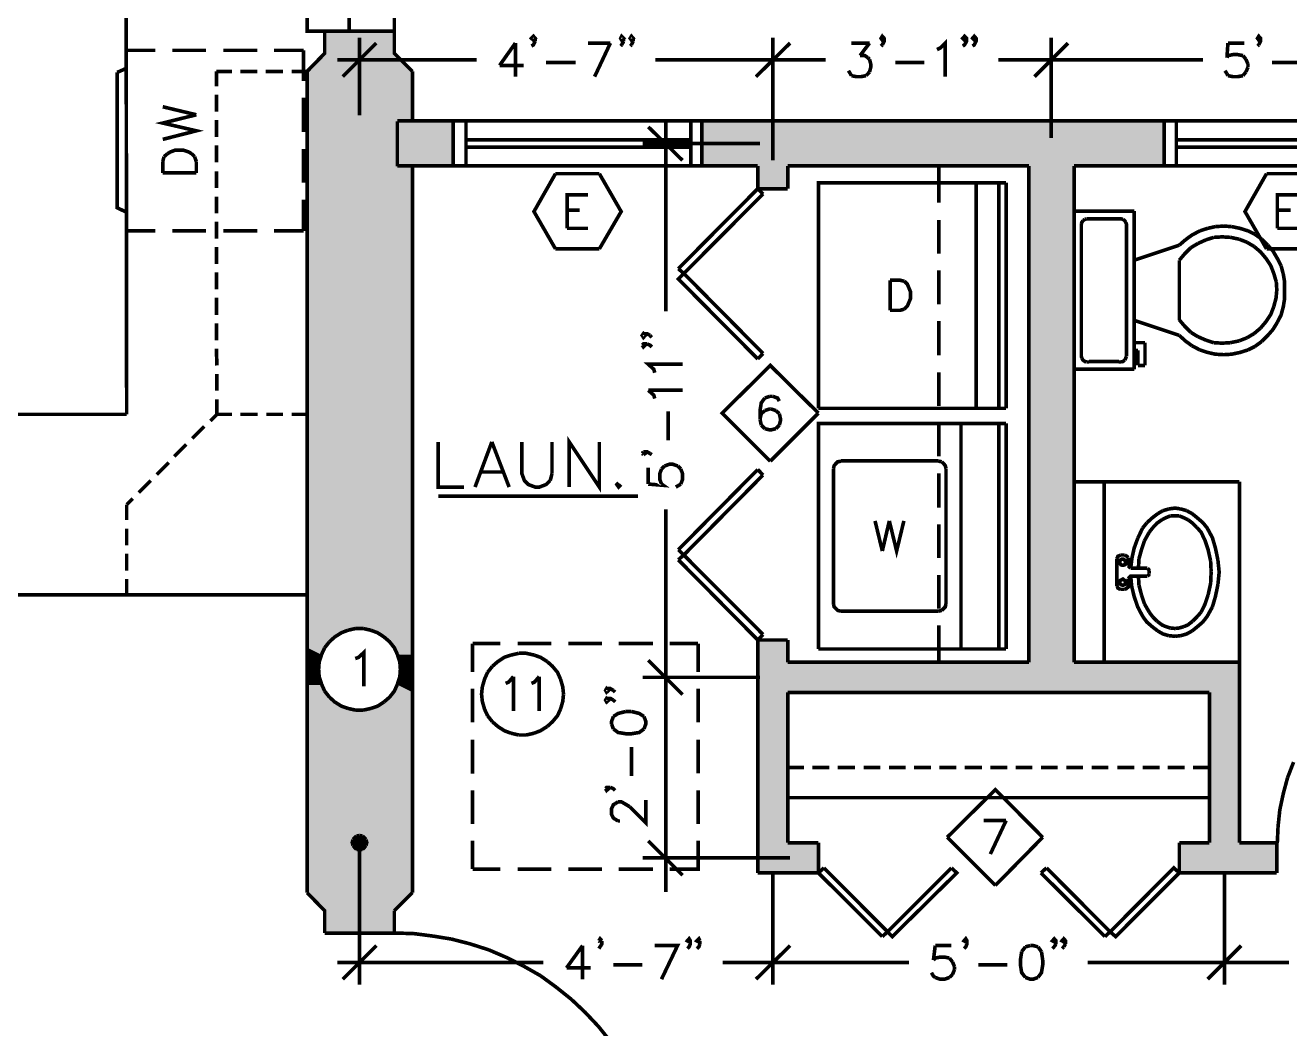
# Model space of a CAD drawing. Header units: millimetres. Extents: x 31 to 857, y 6 to 562.
# Drawn here: x 664 to 753, y 321.8 to 392.4 of the extents above; entities that cross this region are included whole.
import ezdxf

# ---------------------------------------------------------------- set-up
doc = ezdxf.new("R2010")
doc.units = ezdxf.units.MM
doc.layers.add('H', color=7, linetype='Continuous')
doc.layers.add('P', color=7, linetype='Continuous')

msp = doc.modelspace()

# ---------------------------------------------------------------- hatches: boundary and pattern name
at = {"layer": 'H', "linetype": 'Continuous'}
for points in [[(685.077, 390.402), (685.077, 391.971), (689.998, 390.402), (685.077, 390.402)], [(689.998, 390.402), (685.077, 391.971), (689.998, 391.971), (689.998, 390.402)], [(683.86, 389.132), (685.077, 390.402), (691.268, 389.132), (683.86, 389.132)], [(691.268, 389.132), (685.077, 390.402), (689.998, 390.402), (691.268, 389.132)], [(683.86, 385.657), (683.86, 389.132), (691.268, 385.657), (683.86, 385.657)], [(691.268, 385.657), (683.86, 389.132), (691.268, 389.132), (691.268, 385.657)], [(683.86, 382.482), (683.86, 385.657), (690.21, 382.482), (683.86, 382.482)], [(690.21, 382.482), (683.86, 385.657), (690.21, 385.657), (690.21, 382.482)], [(690.21, 382.482), (690.21, 385.657), (694.143, 382.482), (690.21, 382.482)], [(694.143, 382.482), (690.21, 385.657), (694.143, 385.657), (694.143, 382.482)], [(711.623, 382.482), (711.623, 385.657), (744.185, 382.482), (711.623, 382.482)], [(744.185, 382.482), (711.623, 385.657), (744.185, 385.657), (744.185, 382.482)], [(683.86, 349.973), (683.86, 382.482), (691.268, 349.973), (683.86, 349.973)], [(691.268, 349.973), (683.86, 382.482), (691.268, 382.482), (691.268, 349.973)], [(715.557, 380.877), (715.557, 382.482), (717.673, 380.877), (715.557, 380.877)], [(717.673, 380.877), (715.557, 382.482), (717.673, 382.482), (717.673, 380.877)], [(734.66, 347.557), (734.66, 382.482), (737.835, 347.557), (734.66, 347.557)], [(737.835, 347.557), (734.66, 382.482), (737.835, 382.482), (737.835, 347.557)], [(683.86, 349.85), (683.86, 349.973), (686.735, 349.85), (683.86, 349.85)], [(686.735, 349.85), (683.86, 349.973), (687.282, 349.973), (686.735, 349.85)], [(683.86, 349.673), (683.86, 349.85), (686.223, 349.673), (683.86, 349.673)], [(686.223, 349.673), (683.86, 349.85), (686.735, 349.85), (686.223, 349.673)], [(688.34, 349.85), (687.793, 349.973), (691.268, 349.85), (688.34, 349.85)], [(691.268, 349.85), (687.793, 349.973), (691.268, 349.973), (691.268, 349.85)], [(688.852, 349.673), (688.34, 349.85), (691.268, 349.673), (688.852, 349.673)], [(691.268, 349.673), (688.34, 349.85), (691.268, 349.85), (691.268, 349.673)], [(683.86, 349.373), (683.86, 349.673), (685.8, 349.373), (683.86, 349.373)], [(685.8, 349.373), (683.86, 349.673), (686.223, 349.673), (685.8, 349.373)], [(683.86, 349.038), (683.86, 349.373), (685.377, 349.038), (683.86, 349.038)], [(685.377, 349.038), (683.86, 349.373), (685.8, 349.373), (685.377, 349.038)], [(683.86, 348.58), (683.86, 349.038), (685.077, 348.58), (683.86, 348.58)], [(685.077, 348.58), (683.86, 349.038), (685.377, 349.038), (685.077, 348.58)], [(689.275, 349.373), (688.852, 349.673), (691.268, 349.373), (689.275, 349.373)], [(691.268, 349.373), (688.852, 349.673), (691.268, 349.673), (691.268, 349.373)], [(689.698, 349.038), (689.275, 349.373), (691.268, 349.038), (689.698, 349.038)], [(691.268, 349.038), (689.275, 349.373), (691.268, 349.373), (691.268, 349.038)], [(690.033, 348.58), (689.698, 349.038), (691.268, 348.58), (690.033, 348.58)], [(691.268, 348.58), (689.698, 349.038), (691.268, 349.038), (691.268, 348.58)], [(715.557, 347.557), (715.557, 349.127), (717.673, 347.557), (715.557, 347.557)], [(717.673, 347.557), (715.557, 349.127), (717.673, 349.127), (717.673, 347.557)], [(683.86, 348.103), (683.86, 348.58), (684.83, 348.103), (683.86, 348.103)], [(684.83, 348.103), (683.86, 348.58), (685.077, 348.58), (684.83, 348.103)], [(683.86, 347.61), (683.86, 348.103), (684.653, 347.61), (683.86, 347.61)], [(684.653, 347.61), (683.86, 348.103), (684.83, 348.103), (684.653, 347.61)], [(690.245, 348.103), (690.033, 348.58), (691.268, 348.103), (690.245, 348.103)], [(691.268, 348.103), (690.033, 348.58), (691.268, 348.58), (691.268, 348.103)], [(690.421, 347.61), (690.245, 348.103), (691.268, 347.61), (690.421, 347.61)], [(691.268, 347.61), (690.245, 348.103), (691.268, 348.103), (691.268, 347.61)], [(683.86, 347.045), (683.86, 347.61), (684.618, 347.045), (683.86, 347.045)], [(684.618, 347.045), (683.86, 347.61), (684.653, 347.61), (684.618, 347.045)], [(690.457, 347.045), (690.421, 347.61), (691.268, 347.045), (690.457, 347.045)], [(691.268, 347.045), (690.421, 347.61), (691.268, 347.61), (691.268, 347.045)], [(715.557, 345.44), (715.557, 347.557), (749.476, 345.44), (715.557, 345.44)], [(749.476, 345.44), (715.557, 347.557), (749.476, 347.557), (749.476, 345.44)], [(683.86, 346.498), (683.86, 347.045), (684.706, 346.498), (683.86, 346.498)], [(684.706, 346.498), (683.86, 347.045), (684.618, 347.045), (684.706, 346.498)], [(683.86, 345.952), (683.86, 346.498), (684.865, 345.952), (683.86, 345.952)], [(684.865, 345.952), (683.86, 346.498), (684.706, 346.498), (684.865, 345.952)], [(690.245, 345.952), (690.368, 346.498), (691.268, 345.952), (690.245, 345.952)], [(690.368, 346.498), (690.457, 347.045), (691.268, 346.498), (690.368, 346.498)], [(691.268, 345.952), (690.368, 346.498), (691.268, 346.498), (691.268, 345.952)], [(691.268, 346.498), (690.457, 347.045), (691.268, 347.045), (691.268, 346.498)], [(683.86, 345.44), (683.86, 345.952), (685.13, 345.44), (683.86, 345.44)], [(685.13, 345.44), (683.86, 345.952), (684.865, 345.952), (685.13, 345.44)], [(683.86, 345.017), (683.86, 345.44), (685.465, 345.017), (683.86, 345.017)], [(685.465, 345.017), (683.86, 345.44), (685.13, 345.44), (685.465, 345.017)], [(689.61, 345.017), (689.945, 345.44), (691.268, 345.017), (689.61, 345.017)], [(689.945, 345.44), (690.245, 345.952), (691.268, 345.44), (689.945, 345.44)], [(691.268, 345.017), (689.945, 345.44), (691.268, 345.44), (691.268, 345.017)], [(691.268, 345.44), (690.245, 345.952), (691.268, 345.952), (691.268, 345.44)], [(715.557, 334.857), (715.557, 345.44), (717.673, 334.857), (715.557, 334.857)], [(717.673, 334.857), (715.557, 345.44), (717.673, 345.44), (717.673, 334.857)], [(747.36, 334.857), (747.36, 345.44), (749.476, 334.857), (747.36, 334.857)], [(749.476, 334.857), (747.36, 345.44), (749.476, 345.44), (749.476, 334.857)], [(683.86, 344.629), (683.86, 345.017), (685.923, 344.629), (683.86, 344.629)], [(685.923, 344.629), (683.86, 345.017), (685.465, 345.017), (685.923, 344.629)], [(683.86, 344.382), (683.86, 344.629), (686.435, 344.382), (683.86, 344.382)], [(686.435, 344.382), (683.86, 344.629), (685.923, 344.629), (686.435, 344.382)], [(688.64, 344.382), (689.151, 344.629), (691.268, 344.382), (688.64, 344.382)], [(689.151, 344.629), (689.61, 345.017), (691.268, 344.629), (689.151, 344.629)], [(691.268, 344.382), (689.151, 344.629), (691.268, 344.629), (691.268, 344.382)], [(691.268, 344.629), (689.61, 345.017), (691.268, 345.017), (691.268, 344.629)], [(683.86, 344.223), (683.86, 344.382), (686.982, 344.223), (683.86, 344.223)], [(686.982, 344.223), (683.86, 344.382), (686.435, 344.382), (686.982, 344.223)], [(683.86, 344.17), (683.86, 344.223), (687.529, 344.17), (683.86, 344.17)], [(687.529, 344.17), (683.86, 344.223), (686.982, 344.223), (687.529, 344.17)], [(683.86, 331.347), (683.86, 344.17), (691.268, 331.347), (683.86, 331.347)], [(691.268, 331.347), (683.86, 344.17), (691.268, 344.17), (691.268, 331.347)], [(687.529, 344.17), (688.093, 344.223), (691.268, 344.17), (687.529, 344.17)], [(688.093, 344.223), (688.64, 344.382), (691.268, 344.223), (688.093, 344.223)], [(691.268, 344.17), (688.093, 344.223), (691.268, 344.223), (691.268, 344.17)], [(691.268, 344.223), (688.64, 344.382), (691.268, 344.382), (691.268, 344.223)], [(687.07, 334.645), (687.035, 334.945), (687.07, 335.033), (687.07, 334.645)], [(687.07, 334.645), (687.035, 334.733), (687.035, 334.945), (687.07, 334.645)], [(687.105, 334.557), (687.07, 335.033), (687.105, 335.157), (687.105, 334.557)], [(687.105, 334.557), (687.07, 334.645), (687.07, 335.033), (687.105, 334.557)], [(687.158, 334.469), (687.105, 335.157), (687.158, 335.192), (687.158, 334.469)], [(687.158, 334.469), (687.105, 334.557), (687.105, 335.157), (687.158, 334.469)], [(687.246, 334.398), (687.158, 335.192), (687.246, 335.28), (687.246, 334.398)], [(687.246, 334.398), (687.158, 334.469), (687.158, 335.192), (687.246, 334.398)], [(687.317, 334.345), (687.246, 335.28), (687.317, 335.315), (687.317, 334.345)], [(687.317, 334.345), (687.246, 334.398), (687.246, 335.28), (687.317, 334.345)], [(687.458, 334.31), (687.317, 335.315), (687.458, 335.368), (687.458, 334.31)], [(687.458, 334.31), (687.317, 334.345), (687.317, 335.315), (687.458, 334.31)], [(687.529, 334.31), (687.458, 335.368), (687.529, 335.368), (687.529, 334.31)], [(687.458, 334.31), (687.458, 335.368), (687.529, 334.31), (687.458, 334.31)], [(687.617, 334.31), (687.529, 335.368), (687.617, 335.368), (687.617, 334.31)], [(687.529, 334.31), (687.529, 335.368), (687.617, 334.31), (687.529, 334.31)], [(687.74, 334.345), (687.617, 335.368), (687.74, 335.315), (687.74, 334.345)], [(687.617, 334.31), (687.617, 335.368), (687.74, 334.345), (687.617, 334.31)], [(687.828, 334.398), (687.74, 335.315), (687.828, 335.28), (687.828, 334.398)], [(687.74, 334.345), (687.74, 335.315), (687.828, 334.398), (687.74, 334.345)], [(687.881, 334.433), (687.828, 335.28), (687.881, 335.245), (687.881, 334.433)], [(687.828, 334.398), (687.828, 335.28), (687.881, 334.433), (687.828, 334.398)], [(687.952, 334.522), (687.881, 335.245), (687.952, 335.157), (687.952, 334.522)], [(687.881, 334.433), (687.881, 335.245), (687.952, 334.522), (687.881, 334.433)], [(688.005, 334.61), (687.952, 335.157), (688.005, 335.068), (688.005, 334.61)], [(687.952, 334.522), (687.952, 335.157), (688.005, 334.61), (687.952, 334.522)], [(688.04, 334.698), (688.005, 335.068), (688.04, 334.98), (688.04, 334.698)], [(688.005, 334.61), (688.005, 335.068), (688.04, 334.698), (688.005, 334.61)], [(688.093, 334.768), (688.04, 334.98), (688.093, 334.91), (688.093, 334.768)], [(688.04, 334.698), (688.04, 334.98), (688.093, 334.768), (688.04, 334.698)], [(715.557, 332.74), (715.557, 334.857), (719.843, 332.74), (715.557, 332.74)], [(719.843, 332.74), (715.557, 334.857), (719.843, 334.857), (719.843, 332.74)], [(745.243, 332.74), (745.243, 334.857), (752.087, 332.74), (745.243, 332.74)], [(752.087, 332.74), (745.243, 334.857), (752.087, 334.857), (752.087, 332.74)], [(685.077, 330.077), (683.86, 331.347), (689.998, 330.077), (685.077, 330.077)], [(689.998, 330.077), (683.86, 331.347), (691.268, 331.347), (689.998, 330.077)], [(685.077, 328.507), (685.077, 330.077), (689.998, 328.507), (685.077, 328.507)], [(689.998, 328.507), (685.077, 330.077), (689.998, 330.077), (689.998, 328.507)]]:
    msp.add_hatch(color=256, dxfattribs=at).paths.add_polyline_path(points)

# ---------------------------------------------------------------- linework, layer by layer
at = {"layer": 'P', "const_width": 0.254}
for points in [[(683.842, 403.102), (683.842, 391.971), (689.98, 391.971), (689.98, 403.102), (683.842, 403.102), (683.842, 403.102)], [(686.805, 403.102), (686.805, 391.971)], [(671.107, 394.758), (671.142, 365.002)], [(691.25, 389.132), (689.98, 390.402), (689.98, 391.971), (685.077, 391.971), (685.077, 390.402), (683.842, 389.132)], [(687.529, 386.045), (687.529, 391.513)], [(699.893, 391.46), (699.77, 391.336), (699.629, 391.46), (699.77, 391.601), (699.893, 391.46)], [(699.893, 391.46), (699.893, 391.248)], [(706.12, 391.46), (705.979, 391.336), (705.908, 391.46), (705.979, 391.601), (706.12, 391.46)], [(706.12, 391.46), (706.12, 391.248)], [(706.79, 391.46), (706.667, 391.336), (706.579, 391.46), (706.667, 391.601), (706.79, 391.46)], [(706.79, 391.46), (706.79, 391.248)], [(716.615, 382.87), (716.615, 391.513)], [(716.615, 382.87), (716.615, 391.513)], [(724.447, 391.46), (724.323, 391.336), (724.235, 391.46), (724.323, 391.601), (724.447, 391.46), (724.447, 391.248), (724.323, 391.001)], [(730.25, 391.46), (730.109, 391.336), (729.985, 391.46), (730.109, 391.601), (730.25, 391.46), (730.25, 391.248), (730.109, 391.001), (729.985, 390.913)], [(730.92, 391.46), (730.797, 391.336), (730.673, 391.46), (730.797, 391.601), (730.92, 391.46), (730.92, 391.248), (730.797, 391.001), (730.673, 390.913)], [(736.212, 384.44), (736.212, 391.513)], [(736.212, 384.44), (736.212, 391.513)], [(750.94, 391.46), (750.817, 391.336), (750.729, 391.46), (750.817, 391.601), (750.94, 391.46), (750.94, 391.248), (750.817, 391.001)], [(671.107, 390.613), (673.171, 390.613)], [(674.352, 390.613), (676.734, 390.613)], [(677.951, 390.613), (680.332, 390.613)], [(681.514, 390.613), (683.595, 390.613)], [(683.595, 388.461), (683.595, 390.613)], [(688.71, 391.125), (686.347, 388.761)], [(698.5, 391.125), (697.389, 389.555)], [(698.5, 391.125), (698.5, 388.761)], [(699.893, 391.248), (699.77, 391.001), (699.629, 390.913)], [(703.615, 391.125), (705.185, 391.125)], [(705.185, 391.125), (704.074, 388.761)], [(705.979, 391.001), (705.908, 390.913)], [(706.12, 391.248), (705.979, 391.001)], [(706.667, 391.001), (706.579, 390.913)], [(706.79, 391.248), (706.667, 391.001)], [(715.433, 388.761), (717.832, 391.125)], [(717.832, 391.125), (715.433, 388.761)], [(722.154, 391.125), (723.424, 391.125)], [(723.424, 391.125), (722.753, 390.243)], [(724.323, 391.001), (724.235, 390.913)], [(728.169, 390.666), (728.416, 390.79), (728.751, 391.125), (728.751, 388.761)], [(735.03, 388.761), (737.394, 391.125)], [(737.394, 391.125), (735.03, 388.761)], [(748.647, 391.125), (748.577, 390.102)], [(749.794, 391.125), (748.647, 391.125)], [(750.817, 391.001), (750.729, 390.913)], [(685.959, 389.943), (695.784, 389.943)], [(700.652, 389.767), (702.733, 389.767)], [(718.22, 389.943), (708.36, 389.943)], [(715.045, 389.943), (720.337, 389.943)], [(722.753, 390.243), (723.089, 390.243), (723.3, 390.102)], [(723.3, 390.102), (723.424, 389.978)], [(723.424, 389.978), (723.512, 389.643), (723.512, 389.431), (723.424, 389.096)], [(725.241, 389.767), (727.287, 389.767)], [(737.817, 389.943), (732.49, 389.943)], [(734.642, 389.943), (746.883, 389.943)], [(748.577, 390.102), (748.647, 390.243)], [(748.647, 390.243), (749, 390.313), (749.335, 390.313), (749.706, 390.243)], [(749.706, 390.243), (749.917, 389.978)], [(749.917, 389.978), (750.058, 389.643)], [(750.058, 389.643), (750.058, 389.431)], [(751.752, 389.767), (753.78, 389.767)], [(671.107, 389.343), (670.472, 389.061)], [(670.472, 389.061), (670.472, 384.263)], [(677.457, 389.132), (677.457, 388.073)], [(677.457, 389.132), (678.55, 389.132)], [(679.15, 389.132), (680.332, 389.132)], [(680.932, 389.132), (682.149, 389.132)], [(682.748, 389.132), (683.842, 389.132)], [(683.842, 331.347), (683.842, 389.132)], [(691.25, 385.657), (691.25, 389.132)], [(697.389, 389.555), (699.082, 389.555)], [(722.066, 388.973), (721.942, 389.184)], [(722.154, 388.832), (722.066, 388.973)], [(723.177, 388.832), (722.824, 388.761), (722.489, 388.761), (722.154, 388.832)], [(723.424, 389.096), (723.177, 388.832)], [(748.577, 388.973), (748.436, 389.184)], [(748.647, 388.832), (748.577, 388.973)], [(749.706, 388.832), (749.335, 388.761), (749, 388.761), (748.647, 388.832)], [(749.917, 389.096), (749.706, 388.832)], [(750.058, 389.431), (749.917, 389.096)], [(677.457, 387.491), (677.457, 386.292)], [(683.595, 384.863), (683.595, 387.279)], [(676.046, 386.08), (673.682, 386.644)], [(673.682, 384.351), (676.046, 384.951), (673.682, 385.498), (676.046, 386.08)], [(677.457, 385.71), (677.457, 384.528)], [(690.192, 385.657), (766.904, 385.657)], [(690.192, 382.446), (690.192, 385.621)], [(694.126, 385.657), (711.623, 385.657), (711.623, 382.482), (694.126, 382.482)], [(694.126, 382.482), (694.126, 385.657), (694.126, 385.657)], [(695.025, 385.657), (695.025, 382.482)], [(710.265, 382.87), (707.849, 385.233)], [(709.083, 385.657), (709.083, 372.251)], [(710.847, 385.657), (710.847, 382.482)], [(744.167, 385.657), (761.612, 385.657)], [(761.612, 382.482), (744.167, 382.482), (744.167, 385.657)], [(744.167, 385.657), (744.167, 385.657)], [(745.014, 385.657), (745.014, 382.482)], [(695.025, 384.316), (710.847, 384.316)], [(745.014, 384.316), (760.853, 384.316)], [(671.107, 379.236), (670.472, 379.536), (670.472, 384.263)], [(674.017, 383.346), (674.229, 383.469), (674.564, 383.593), (675.128, 383.593), (675.499, 383.469), (675.711, 383.346)], [(677.457, 383.928), (677.457, 382.746)], [(683.595, 381.3), (683.595, 383.681)], [(695.025, 383.805), (710.847, 383.805)], [(715.716, 384.052), (707.461, 384.052)], [(745.014, 383.805), (760.853, 383.805)], [(673.682, 382.782), (673.77, 383.134)], [(673.682, 381.988), (673.682, 382.782)], [(673.77, 383.134), (674.017, 383.346)], [(675.711, 383.346), (675.922, 383.134)], [(675.922, 383.134), (676.046, 382.782)], [(676.046, 382.782), (676.046, 381.988)], [(676.046, 381.988), (673.682, 381.988)], [(676.046, 381.988), (676.046, 381.988)], [(677.457, 382.111), (677.457, 380.929)], [(715.557, 382.482), (690.192, 382.482)], [(691.25, 331.347), (691.25, 382.446)], [(701.322, 376.643), (699.805, 379.271), (701.322, 381.935)], [(701.322, 381.935), (704.409, 381.935)], [(701.322, 381.935), (701.322, 381.935)], [(704.409, 381.935), (705.944, 379.271), (704.409, 376.643)], [(717.673, 380.877), (715.557, 380.877), (715.557, 382.482)], [(717.673, 380.877), (717.673, 382.482)], [(734.642, 382.482), (717.673, 382.482)], [(728.292, 382.482), (728.292, 379.906)], [(734.642, 347.557), (734.642, 382.482)], [(766.904, 382.482), (737.817, 382.482)], [(737.817, 347.557), (737.817, 382.482)], [(751.364, 376.643), (749.847, 379.271), (751.364, 381.935)], [(751.364, 381.935), (754.415, 381.935), (755.932, 379.271), (754.415, 376.643)], [(751.364, 381.935), (751.364, 381.935)], [(709.965, 375.25), (715.557, 380.877)], [(715.557, 380.877), (715.927, 380.506)], [(733.037, 381.3), (719.825, 381.3), (719.825, 365.425), (719.825, 365.425)], [(730.92, 365.425), (730.92, 381.3)], [(732.525, 381.3), (732.525, 365.425)], [(733.037, 365.425), (733.037, 381.3)], [(677.457, 380.33), (677.457, 379.148)], [(683.595, 377.913), (683.595, 380.118)], [(702.134, 378.09), (702.134, 380.453), (703.615, 380.453)], [(715.927, 380.506), (710.353, 374.915), (709.965, 375.25)], [(715.927, 380.506), (715.927, 380.506)], [(752.122, 378.09), (752.122, 380.453), (753.604, 380.453)], [(702.134, 379.36), (703.016, 379.36)], [(742.05, 379.307), (737.817, 379.307), (737.817, 368.177)], [(742.05, 368.177), (742.05, 379.307)], [(742.05, 379.307), (742.05, 379.307)], [(752.122, 379.36), (753.057, 379.36)], [(677.457, 378.548), (677.457, 377.366)], [(702.134, 378.09), (703.615, 378.09)], [(728.292, 378.672), (728.292, 376.308)], [(738.452, 378.636), (738.364, 378.513), (738.329, 378.389)], [(738.329, 378.389), (738.329, 378.213)], [(738.329, 378.248), (738.329, 369.235)], [(738.576, 378.725), (738.452, 378.636)], [(738.717, 378.76), (738.576, 378.725)], [(738.875, 378.76), (738.717, 378.76)], [(740.992, 378.76), (738.875, 378.76)], [(741.257, 378.725), (741.116, 378.76), (740.957, 378.76)], [(741.451, 378.513), (741.38, 378.636), (741.257, 378.725)], [(741.504, 378.213), (741.504, 378.389), (741.451, 378.513)], [(741.504, 369.235), (741.504, 378.248)], [(747.219, 378.09), (746.672, 377.913)], [(747.765, 378.213), (747.219, 378.09)], [(748.365, 378.248), (747.765, 378.213)], [(748.912, 378.213), (748.365, 378.248)], [(750.058, 377.913), (749.494, 378.09), (748.912, 378.213)], [(752.122, 378.09), (753.604, 378.09)], [(671.142, 365.002), (639.357, 365.002), (626.657, 377.702)], [(671.107, 377.913), (673.171, 377.913)], [(674.352, 377.913), (676.734, 377.913)], [(677.951, 377.913), (680.332, 377.913)], [(681.514, 377.913), (683.595, 377.913)], [(745.649, 377.278), (745.225, 376.908)], [(746.672, 377.913), (746.107, 377.613), (745.649, 377.278)], [(747.095, 377.278), (746.548, 377.031)], [(747.642, 377.455), (747.095, 377.278)], [(748.824, 377.455), (748.242, 377.49), (747.642, 377.455)], [(749.423, 377.331), (748.824, 377.455)], [(749.97, 377.119), (749.423, 377.331)], [(750.552, 377.666), (750.058, 377.913)], [(751.029, 377.331), (750.552, 377.666)], [(751.452, 376.908), (751.029, 377.331)], [(677.457, 376.767), (677.457, 375.585)], [(704.409, 376.643), (701.322, 376.643)], [(742.05, 375.849), (745.225, 376.908)], [(746.037, 376.731), (745.613, 376.308), (745.225, 375.849)], [(746.548, 377.031), (746.037, 376.731)], [(750.482, 376.82), (749.97, 377.119)], [(751.875, 374.915), (751.664, 375.461), (751.328, 375.973), (750.94, 376.432), (750.482, 376.82)], [(754.415, 376.643), (751.364, 376.643)], [(752.122, 375.973), (751.822, 376.484), (751.452, 376.908)], [(745.225, 375.849), (745.225, 371.616)], [(752.387, 375.461), (752.122, 375.973)], [(752.546, 374.862), (752.387, 375.461)], [(677.457, 375.003), (677.457, 373.803)], [(715.557, 368.9), (709.965, 374.527), (710.353, 374.915)], [(710.353, 374.915), (715.927, 369.288)], [(728.292, 375.126), (728.292, 372.745)], [(752.052, 374.315), (751.875, 374.915)], [(752.634, 373.733), (752.634, 374.315), (752.546, 374.862)], [(724.87, 372.322), (724.87, 374.438)], [(724.87, 374.438), (725.576, 374.438), (725.876, 374.368)], [(725.876, 374.368), (726.087, 374.156), (726.175, 373.944), (726.299, 373.645), (726.299, 373.133), (726.175, 372.833), (726.087, 372.622), (725.876, 372.41)], [(751.875, 372.586), (752.034, 373.186), (752.087, 373.768)], [(752.087, 373.733), (752.052, 374.315)], [(752.122, 371.475), (752.387, 371.987), (752.546, 372.586), (752.634, 373.133), (752.634, 373.733)], [(677.457, 373.221), (677.457, 371.987)], [(725.876, 372.41), (725.576, 372.322), (724.87, 372.322), (724.87, 372.322)], [(750.94, 371.069), (751.328, 371.528), (751.664, 372.039), (751.875, 372.586)], [(677.457, 371.404), (677.457, 370.205)], [(728.292, 371.563), (728.292, 369.147)], [(742.05, 371.616), (745.225, 370.558)], [(745.225, 371.651), (745.613, 371.193), (746.037, 370.769)], [(750.482, 370.681), (750.94, 371.069)], [(751.029, 370.134), (751.452, 370.558), (751.822, 370.981)], [(751.822, 370.981), (752.122, 371.475)], [(707.513, 370.681), (707.637, 370.558), (707.513, 370.417), (707.425, 370.558), (707.513, 370.681)], [(707.513, 370.681), (707.76, 370.681), (707.972, 370.558)], [(707.972, 370.558), (708.096, 370.417)], [(745.225, 370.558), (745.649, 370.17), (746.107, 369.835)], [(746.037, 370.769), (746.531, 370.47)], [(746.531, 370.47), (747.095, 370.223)], [(747.095, 370.223), (747.642, 370.046)], [(748.824, 370.046), (749.423, 370.17)], [(749.423, 370.17), (749.97, 370.381)], [(749.97, 370.381), (750.482, 370.681)], [(750.552, 369.782), (751.029, 370.134)], [(677.457, 369.623), (677.492, 368.441)], [(707.513, 369.958), (707.637, 369.87), (707.513, 369.746), (707.425, 369.87)], [(707.425, 369.87), (707.513, 369.958), (707.76, 369.958)], [(707.76, 369.958), (707.972, 369.87), (708.096, 369.746)], [(715.927, 369.288), (715.557, 368.9)], [(715.927, 369.288), (715.927, 369.288)], [(738.329, 369.235), (738.329, 369.076), (738.364, 368.953)], [(741.504, 369.076), (741.504, 369.235)], [(742.05, 370.046), (742.809, 370.046)], [(742.315, 369.499), (742.05, 369.499)], [(742.315, 368.441), (742.315, 369.499)], [(742.809, 370.046), (742.809, 368.441)], [(746.107, 369.835), (746.672, 369.535)], [(746.672, 369.535), (747.219, 369.358)], [(747.219, 369.358), (747.765, 369.235), (748.365, 369.2)], [(747.642, 370.046), (748.224, 370.011), (748.824, 370.046)], [(748.365, 369.2), (748.912, 369.235), (749.494, 369.358), (750.058, 369.535)], [(750.058, 369.535), (750.552, 369.782)], [(708.307, 367.93), (708.237, 368.177), (707.849, 368.529), (710.265, 368.529)], [(719.825, 365.09), (716.439, 368.441), (713.052, 365.09), (716.439, 361.703)], [(738.364, 368.953), (738.452, 368.812), (738.576, 368.723), (738.717, 368.688)], [(738.717, 368.688), (738.875, 368.688)], [(738.875, 368.723), (740.992, 368.723)], [(740.957, 368.688), (741.116, 368.688)], [(741.116, 368.688), (741.257, 368.723), (741.38, 368.812)], [(741.38, 368.812), (741.451, 368.953), (741.504, 369.076)], [(742.809, 368.441), (742.315, 368.441)], [(677.492, 367.841), (677.492, 366.66)], [(728.292, 367.965), (728.292, 365.601)], [(737.817, 368.177), (742.05, 368.177)], [(708.307, 366.113), (708.237, 366.36), (707.849, 366.695)], [(707.849, 366.695), (710.265, 366.695)], [(677.492, 366.06), (677.492, 365.002)], [(716.051, 366.148), (715.804, 365.813), (715.716, 365.266), (715.716, 364.666)], [(716.403, 366.272), (716.051, 366.148)], [(716.615, 366.272), (716.403, 366.272)], [(717.074, 365.936), (716.95, 366.148), (716.615, 366.272)], [(677.492, 365.002), (677.033, 364.543)], [(677.492, 365.002), (678.55, 365.002)], [(679.15, 365.002), (680.367, 365.002)], [(680.967, 365.002), (682.149, 365.002)], [(682.748, 365.002), (683.842, 365.002)], [(709.242, 363.185), (709.242, 365.213)], [(715.804, 365.054), (715.716, 364.666)], [(716.051, 365.266), (715.804, 365.054)], [(716.403, 365.39), (716.051, 365.266)], [(716.474, 365.39), (716.403, 365.39)], [(716.439, 361.703), (719.825, 365.09)], [(716.827, 365.266), (716.474, 365.39)], [(717.074, 365.054), (716.827, 365.266)], [(717.074, 364.243), (717.162, 364.578), (717.162, 364.666), (717.074, 365.054)], [(719.825, 365.425), (733.037, 365.425)], [(676.61, 364.155), (675.763, 363.308)], [(715.716, 364.666), (715.804, 364.243)], [(715.804, 364.243), (716.051, 363.996)], [(716.051, 363.996), (716.403, 363.908), (716.474, 363.908), (716.827, 363.996)], [(716.827, 363.996), (717.074, 364.243)], [(733.037, 364.367), (719.825, 364.367), (719.825, 348.492), (719.825, 348.492)], [(728.292, 364.419), (728.292, 362.038)], [(729.862, 348.492), (729.862, 364.367)], [(732.525, 364.367), (732.525, 348.492)], [(733.037, 348.492), (733.037, 364.367)], [(693.067, 363.061), (693.067, 359.886), (694.884, 359.886)], [(695.66, 359.886), (696.842, 363.061)], [(696.842, 363.061), (698.059, 359.886)], [(698.959, 363.061), (698.959, 360.821), (699.135, 360.345), (699.417, 360.063), (699.893, 359.886), (700.193, 359.886), (700.652, 360.063), (700.952, 360.345)], [(701.075, 360.821), (701.075, 363.061)], [(702.292, 359.886), (702.292, 363.061), (704.409, 359.886), (704.409, 363.061)], [(675.34, 362.885), (674.493, 362.038)], [(707.425, 362.25), (707.513, 362.373)], [(707.513, 362.162), (707.425, 362.25)], [(707.513, 362.373), (707.637, 362.25), (707.513, 362.162)], [(707.513, 362.373), (707.76, 362.373), (707.972, 362.25)], [(707.972, 362.25), (708.096, 362.162)], [(674.105, 361.615), (673.259, 360.768)], [(707.849, 361.244), (707.849, 360.098)], [(708.783, 361.156), (708.995, 361.368)], [(708.995, 361.368), (709.33, 361.491), (709.577, 361.491), (709.93, 361.368)], [(709.93, 361.368), (710.142, 361.156)], [(716.439, 361.703), (716.439, 361.703)], [(721.395, 361.703), (721.184, 361.668), (721.06, 361.544), (720.937, 361.403), (720.884, 361.192)], [(720.884, 361.192), (720.884, 351.667)], [(728.292, 361.738), (721.395, 361.738)], [(728.504, 361.668), (728.292, 361.703)], [(728.804, 361.192), (728.751, 361.403), (728.627, 361.544), (728.504, 361.668)], [(728.804, 351.667), (728.804, 361.192)], [(672.835, 360.345), (671.989, 359.498)], [(696.119, 360.945), (697.6, 360.945)], [(700.952, 360.345), (701.075, 360.821)], [(708.783, 360.098), (708.66, 360.433), (708.66, 360.821), (708.783, 361.156)], [(709.965, 355.477), (715.557, 361.121)], [(710.142, 361.156), (710.265, 360.821), (710.265, 360.433), (710.142, 360.098)], [(715.927, 360.733), (710.353, 355.106)], [(715.557, 361.121), (715.927, 360.733)], [(715.927, 360.733), (715.927, 360.733)], [(728.292, 360.856), (728.292, 358.44)], [(705.767, 360.186), (705.644, 360.063), (705.767, 359.886), (705.944, 360.063)], [(707.849, 360.098), (708.907, 360.01), (708.783, 360.098)], [(710.001, 360.01), (709.789, 359.886)], [(710.142, 360.098), (710.001, 360.01)], [(749.459, 360.257), (737.817, 360.257), (737.817, 347.557), (737.817, 347.557)], [(739.934, 360.257), (739.934, 347.557)], [(749.459, 347.557), (749.459, 360.257)], [(671.565, 359.075), (671.142, 358.652)], [(671.142, 357.558), (671.142, 358.652)], [(693.067, 359.251), (707.125, 359.251)], [(709.083, 344.893), (709.083, 358.316)], [(743.708, 358.017), (743.32, 357.717), (742.95, 357.382)], [(744.079, 358.228), (743.708, 358.017)], [(744.59, 357.858), (744.291, 357.734), (744.008, 357.593)], [(744.502, 358.352), (744.079, 358.228)], [(745.314, 358.352), (744.926, 358.405), (744.502, 358.352)], [(745.225, 357.858), (744.926, 357.858), (744.59, 357.858)], [(745.825, 357.593), (745.525, 357.734), (745.225, 357.858)], [(745.737, 358.228), (745.314, 358.352)], [(746.125, 358.017), (745.737, 358.228)], [(746.883, 357.382), (746.495, 357.717), (746.125, 358.017)], [(671.142, 355.776), (671.142, 356.958)], [(723.812, 357.505), (724.323, 355.388)], [(724.323, 355.388), (724.817, 357.505)], [(724.817, 357.505), (725.329, 355.388), (725.84, 357.505)], [(728.292, 357.258), (728.292, 354.894)], [(742.65, 357.011), (742.315, 356.323)], [(742.95, 357.382), (742.65, 357.011)], [(743.373, 357.046), (743.109, 356.711)], [(744.008, 357.593), (743.656, 357.346), (743.373, 357.046)], [(746.46, 357.046), (746.16, 357.346), (745.825, 357.593)], [(747.43, 354.683), (747.254, 355.477), (747.042, 356.112), (746.76, 356.711), (746.46, 357.046)], [(747.942, 354.753), (747.765, 355.6), (747.554, 356.323), (747.183, 357.011), (746.883, 357.382)], [(742.315, 356.323), (742.05, 355.6), (741.892, 354.894), (741.803, 354.171)], [(742.774, 356.112), (742.562, 355.477)], [(743.109, 356.711), (742.774, 356.112)], [(671.142, 353.995), (671.142, 355.194)], [(710.353, 355.106), (709.965, 355.477)], [(709.965, 354.771), (710.353, 355.106), (715.927, 349.515)], [(741.08, 355.106), (740.992, 355.053), (740.904, 355.018), (740.869, 354.93), (740.816, 354.842)], [(741.08, 355.106), (741.38, 355.106)], [(741.627, 354.93), (741.539, 355.018), (741.468, 355.053), (741.38, 355.106)], [(742.562, 355.477), (742.386, 354.842)], [(715.927, 349.515), (715.557, 349.127), (709.965, 354.771)], [(740.833, 354.842), (740.833, 352.937)], [(741.257, 354.806), (741.168, 354.806), (741.08, 354.753), (741.045, 354.683), (741.045, 354.595), (741.045, 354.506), (741.116, 354.418), (741.204, 354.383), (741.292, 354.383), (741.38, 354.418), (741.415, 354.506), (741.468, 354.595), (741.415, 354.683), (741.38, 354.753), (741.292, 354.806), (741.257, 354.806), (741.257, 354.806)], [(741.627, 354.842), (741.627, 354.93)], [(741.627, 354.842), (741.627, 354.418)], [(741.627, 354.418), (741.627, 354.348)], [(741.627, 354.348), (741.715, 354.259), (741.803, 354.171)], [(741.803, 354.171), (741.892, 354.171)], [(742.985, 354.171), (741.892, 354.171)], [(742.386, 354.842), (742.35, 354.171)], [(743.109, 353.995), (743.073, 354.083), (742.985, 354.171)], [(747.466, 353.924), (747.43, 354.683)], [(747.942, 353.025), (748.03, 353.907), (747.942, 354.753)], [(671.142, 352.302), (671.142, 353.413)], [(728.292, 353.695), (728.292, 351.331)], [(741.257, 353.413), (741.168, 353.36), (741.08, 353.325), (741.045, 353.236), (741.045, 353.148), (741.045, 353.078), (741.116, 353.025), (741.204, 352.989), (741.292, 352.989), (741.38, 353.025), (741.415, 353.113), (741.468, 353.201), (741.415, 353.289), (741.327, 353.36), (741.257, 353.413), (741.257, 353.413)], [(742.985, 353.624), (741.874, 353.624), (741.803, 353.624), (741.715, 353.536), (741.627, 353.448)], [(741.627, 353.448), (741.627, 353.36)], [(741.627, 352.937), (741.627, 353.36)], [(741.803, 353.624), (741.874, 352.901), (742.05, 352.178), (742.297, 351.455), (742.65, 350.785)], [(742.35, 353.624), (742.386, 352.989)], [(742.985, 353.624), (743.073, 353.695), (743.109, 353.783)], [(743.109, 353.783), (743.109, 353.907), (743.109, 353.995)], [(747.254, 352.302), (747.43, 353.113), (747.466, 353.924)], [(683.842, 352.302), (634.524, 352.302)], [(740.833, 352.937), (740.869, 352.866), (740.904, 352.778), (740.992, 352.725), (741.08, 352.69)], [(741.08, 352.69), (741.38, 352.69)], [(741.38, 352.69), (741.468, 352.725), (741.539, 352.778), (741.627, 352.848), (741.627, 352.937)], [(742.386, 352.989), (742.562, 352.302)], [(742.562, 352.302), (742.774, 351.667)], [(746.76, 351.084), (747.042, 351.667), (747.254, 352.302)], [(747.554, 351.455), (747.765, 352.178), (747.942, 353.025)], [(720.884, 351.667), (720.937, 351.455), (721.06, 351.331), (721.184, 351.208), (721.395, 351.155)], [(728.504, 351.208), (728.627, 351.331), (728.751, 351.455), (728.804, 351.667)], [(742.774, 351.667), (743.109, 351.084)], [(746.125, 349.762), (746.495, 350.061), (746.883, 350.397), (747.183, 350.785), (747.554, 351.455)], [(721.395, 351.155), (728.292, 351.155)], [(728.292, 351.155), (728.504, 351.208)], [(742.65, 350.785), (742.932, 350.397), (743.32, 350.061), (743.708, 349.762)], [(743.109, 351.084), (743.373, 350.732)], [(743.373, 350.732), (743.656, 350.449)], [(746.16, 350.449), (746.46, 350.749), (746.76, 351.084)], [(686.717, 349.814), (686.259, 349.638), (685.782, 349.338), (685.412, 349.003)], [(687.264, 349.938), (686.717, 349.814)], [(687.776, 349.938), (687.264, 349.938)], [(688.322, 349.814), (687.776, 349.938)], [(689.257, 349.338), (688.799, 349.638), (688.322, 349.814)], [(728.292, 350.15), (728.292, 347.557)], [(743.656, 350.449), (744.008, 350.185), (744.291, 350.061)], [(743.708, 349.762), (744.079, 349.55), (744.502, 349.426)], [(744.291, 350.061), (744.59, 349.973)], [(744.59, 349.973), (744.926, 349.938)], [(744.926, 349.938), (745.225, 349.973), (745.525, 350.061)], [(745.314, 349.426), (745.737, 349.55), (746.125, 349.762)], [(745.525, 350.061), (745.825, 350.185), (746.16, 350.449)], [(685.412, 349.003), (685.077, 348.58)], [(690.192, 348.121), (689.98, 348.58), (689.645, 349.003), (689.257, 349.338)], [(695.484, 346.886), (695.484, 348.88)], [(695.484, 348.88), (697.442, 348.88)], [(698.659, 348.88), (701.04, 348.88)], [(702.222, 348.88), (704.585, 348.88)], [(705.767, 348.88), (708.184, 348.88)], [(709.083, 346.498), (709.083, 348.88)], [(709.366, 348.88), (711.359, 348.88)], [(711.359, 348.88), (711.359, 346.886)], [(715.557, 332.74), (715.557, 349.127), (717.673, 349.127)], [(715.927, 349.515), (715.927, 349.515)], [(717.673, 347.557), (717.673, 349.127)], [(744.502, 349.426), (744.926, 349.391)], [(744.926, 349.391), (745.314, 349.426)], [(685.077, 348.58), (684.865, 348.121), (684.689, 347.574), (684.653, 347.063), (684.689, 346.551), (684.865, 346.004), (685.077, 345.528)], [(687.229, 347.821), (687.476, 347.909), (687.828, 348.245), (687.828, 345.863)], [(690.404, 347.063), (690.368, 347.574), (690.192, 348.121)], [(698.2, 348.068), (697.724, 347.909), (697.265, 347.61), (696.877, 347.274)], [(698.747, 348.192), (698.2, 348.068)], [(699.258, 348.192), (698.747, 348.192)], [(699.805, 348.068), (699.258, 348.192)], [(700.74, 347.61), (700.264, 347.909), (699.805, 348.068)], [(719.825, 348.492), (733.037, 348.492)], [(690.192, 346.004), (690.368, 346.551), (690.404, 347.063), (690.404, 347.063)], [(696.877, 347.274), (696.542, 346.851)], [(701.675, 346.375), (701.463, 346.851), (701.111, 347.274), (700.74, 347.61)], [(707.849, 347.698), (710.265, 345.281)], [(707.849, 347.698), (710.265, 345.281)], [(734.642, 347.557), (717.673, 347.557)], [(737.817, 347.557), (749.459, 347.557)], [(749.459, 347.557), (737.817, 347.557)], [(749.459, 347.557), (749.459, 334.857)], [(696.542, 346.851), (696.33, 346.375), (696.172, 345.828), (696.119, 345.317), (696.172, 344.805), (696.33, 344.258), (696.542, 343.8)], [(697.812, 346.075), (698.024, 346.163), (698.359, 346.551)], [(698.359, 346.551), (698.359, 344.135)], [(699.629, 346.075), (699.841, 346.163), (700.176, 346.551)], [(700.176, 346.551), (700.176, 344.135)], [(701.887, 345.317), (701.834, 345.828), (701.675, 346.375)], [(715.716, 346.498), (707.461, 346.498)], [(715.716, 346.498), (707.461, 346.498)], [(709.083, 346.498), (709.083, 333.798)], [(685.077, 345.528), (685.412, 345.105)], [(689.257, 344.77), (689.645, 345.105), (689.98, 345.528), (690.192, 346.004)], [(695.484, 343.323), (695.484, 345.705)], [(701.675, 344.258), (701.834, 344.805), (701.887, 345.317), (701.887, 345.317)], [(704.921, 345.705), (705.062, 345.581), (704.921, 345.458), (704.85, 345.581), (704.921, 345.705)], [(704.921, 345.705), (705.185, 345.705), (705.397, 345.581)], [(705.397, 345.581), (705.52, 345.458)], [(711.359, 345.705), (711.359, 343.341)], [(717.673, 345.44), (717.673, 334.857)], [(747.342, 345.44), (717.673, 345.44)], [(747.342, 334.857), (747.342, 345.44)], [(685.412, 345.105), (685.782, 344.77), (686.259, 344.47), (686.717, 344.311)], [(686.717, 344.311), (687.264, 344.188)], [(687.776, 344.188), (688.322, 344.311)], [(688.322, 344.311), (688.799, 344.47), (689.257, 344.77)], [(700.74, 343.041), (701.111, 343.376), (701.463, 343.8), (701.675, 344.258)], [(704.921, 345.017), (705.062, 344.893), (704.921, 344.77), (704.85, 344.893), (704.921, 345.017)], [(704.921, 345.017), (705.185, 345.017), (705.397, 344.893)], [(705.397, 344.893), (705.52, 344.77)], [(687.264, 344.188), (687.776, 344.188)], [(696.542, 343.8), (696.877, 343.376)], [(696.877, 343.376), (697.265, 343.041), (697.724, 342.741), (698.2, 342.565)], [(705.397, 343.747), (705.273, 343.412), (705.273, 343.2), (705.273, 343.2)], [(706.279, 344.099), (705.732, 343.958), (705.397, 343.747)], [(706.667, 344.099), (706.279, 344.099)], [(707.549, 343.747), (707.214, 343.958), (706.667, 344.099)], [(707.549, 342.865), (707.672, 343.2), (707.672, 343.412), (707.549, 343.747)], [(698.2, 342.565), (698.747, 342.441)], [(699.258, 342.441), (699.805, 342.565)], [(699.805, 342.565), (700.264, 342.741), (700.74, 343.041)], [(705.273, 343.2), (705.397, 342.865)], [(705.397, 342.865), (705.732, 342.618), (706.279, 342.53), (706.667, 342.53), (707.214, 342.618), (707.549, 342.865)], [(695.484, 339.725), (695.484, 342.106)], [(698.747, 342.441), (699.258, 342.441)], [(706.667, 339.566), (706.667, 341.595)], [(711.359, 342.106), (711.359, 339.743)], [(718.82, 340.148), (717.673, 340.148)], [(720.584, 340.148), (719.402, 340.148)], [(722.401, 340.148), (721.184, 340.148)], [(724.182, 340.148), (723, 340.148)], [(725.964, 340.148), (724.782, 340.148)], [(727.745, 340.148), (726.563, 340.148)], [(729.527, 340.148), (728.327, 340.148)], [(731.344, 340.148), (730.109, 340.148)], [(733.125, 340.148), (731.926, 340.148)], [(734.889, 340.148), (733.707, 340.148)], [(736.671, 340.148), (735.489, 340.148)], [(738.452, 340.148), (737.27, 340.148)], [(740.234, 340.148), (739.052, 340.148)], [(742.05, 340.148), (740.869, 340.148)], [(743.832, 340.148), (742.65, 340.148)], [(745.613, 340.148), (744.414, 340.148)], [(747.342, 340.148), (746.196, 340.148)], [(753.269, 340.536), (752.845, 339.443)], [(752.845, 339.443), (752.546, 338.332)], [(695.484, 336.18), (695.484, 338.543)], [(704.921, 338.755), (705.062, 338.667), (704.921, 338.543), (704.85, 338.667)], [(704.85, 338.667), (704.921, 338.755), (705.185, 338.755)], [(705.185, 338.755), (705.397, 338.667), (705.52, 338.543)], [(711.359, 338.543), (711.359, 336.18)], [(747.342, 338.032), (717.673, 338.032)], [(735.612, 335.245), (732.278, 338.596), (728.892, 335.245)], [(752.546, 338.332), (752.299, 337.185), (752.175, 336.003), (752.122, 334.857)], [(705.52, 336.515), (705.397, 336.603), (705.273, 336.85), (705.273, 337.273), (705.397, 337.538), (705.52, 337.608)], [(705.52, 337.608), (705.732, 337.749)], [(705.732, 337.749), (705.944, 337.749), (706.191, 337.608), (706.543, 337.397)], [(706.543, 337.397), (707.672, 336.268), (707.672, 337.873)], [(705.732, 336.391), (705.52, 336.515)], [(705.855, 336.391), (705.732, 336.391)], [(731.467, 336.427), (733.037, 336.427)], [(733.037, 336.427), (731.926, 334.063)], [(687.529, 335.368), (687.317, 335.333)], [(687.74, 335.333), (687.529, 335.368), (687.529, 335.368)], [(687.07, 335.086), (687.017, 334.874), (687.07, 334.663)], [(687.317, 335.333), (687.193, 335.209), (687.07, 335.086)], [(687.07, 334.663), (687.193, 334.522), (687.317, 334.398)], [(687.529, 334.486), (687.529, 324.873)], [(687.987, 335.086), (687.864, 335.209), (687.74, 335.333)], [(687.74, 334.398), (687.864, 334.522), (687.987, 334.663)], [(687.987, 334.663), (688.04, 334.874), (687.987, 335.086)], [(695.484, 333.005), (695.484, 334.998)], [(710.265, 332.581), (707.849, 334.998)], [(711.359, 334.998), (711.359, 333.005), (709.366, 333.005)], [(717.673, 334.857), (719.825, 334.857)], [(719.825, 334.857), (719.825, 332.74)], [(728.892, 335.245), (732.278, 331.858)], [(732.278, 331.858), (735.612, 335.245)], [(745.225, 332.74), (745.225, 334.857)], [(745.225, 334.857), (747.342, 334.857)], [(749.459, 334.857), (752.087, 334.857)], [(752.087, 332.74), (752.087, 334.857)], [(687.317, 334.398), (687.529, 334.363), (687.74, 334.398)], [(717.832, 333.798), (707.461, 333.798)], [(709.083, 333.798), (709.083, 331.399)], [(697.442, 333.005), (695.484, 333.005)], [(701.04, 333.005), (698.659, 333.005)], [(704.585, 333.005), (702.222, 333.005)], [(708.184, 333.005), (705.767, 333.005)], [(719.825, 332.74), (715.557, 332.74)], [(716.615, 332.881), (716.615, 324.873)], [(716.615, 332.881), (716.615, 324.873)], [(719.825, 332.74), (720.213, 333.093), (720.213, 333.093)], [(724.323, 328.26), (719.825, 332.74)], [(720.213, 333.093), (724.694, 328.595)], [(729.192, 333.093), (729.562, 332.74), (725.029, 328.26), (724.694, 328.595)], [(724.694, 328.595), (729.192, 333.093)], [(729.192, 333.093), (729.192, 333.093)], [(735.489, 332.74), (735.877, 333.093), (735.877, 333.093)], [(739.987, 328.26), (735.489, 332.74)], [(735.877, 333.093), (740.357, 328.595)], [(744.837, 333.093), (745.225, 332.74), (740.745, 328.26), (740.357, 328.595), (744.837, 333.093)], [(744.837, 333.093), (744.837, 333.093)], [(752.087, 332.74), (745.225, 332.74)], [(748.4, 332.881), (748.4, 324.873)], [(748.4, 332.881), (748.4, 324.873)], [(732.278, 331.858), (732.278, 331.858)], [(685.077, 328.507), (685.077, 330.077), (683.842, 331.347)], [(691.25, 331.347), (689.98, 330.077)], [(689.98, 330.077), (689.98, 328.507), (685.077, 328.507)], [(691.339, 328.471), (689.98, 328.507)], [(692.697, 328.295), (691.339, 328.471)], [(694.002, 328.083), (692.697, 328.295)], [(724.694, 328.595), (724.323, 328.26)], [(740.357, 328.595), (739.987, 328.26)], [(688.71, 327.625), (686.347, 325.261)], [(696.63, 327.325), (695.307, 327.748), (694.002, 328.083)], [(703.227, 327.625), (702.098, 326.055)], [(703.227, 327.625), (703.227, 325.261)], [(704.374, 327.96), (704.462, 328.101), (704.585, 327.96)], [(704.462, 327.889), (704.374, 327.96)], [(704.462, 327.537), (704.374, 327.413)], [(704.585, 327.96), (704.462, 327.889)], [(704.585, 327.96), (704.585, 327.748), (704.462, 327.537)], [(708.307, 327.625), (709.912, 327.625), (708.783, 325.261)], [(710.724, 327.889), (710.6, 327.96), (710.724, 328.101), (710.812, 327.96), (710.812, 327.748), (710.724, 327.537), (710.6, 327.413)], [(710.812, 327.96), (710.724, 327.889)], [(711.412, 327.889), (711.271, 327.96), (711.412, 328.101), (711.482, 327.96)], [(711.482, 327.748), (711.412, 327.537), (711.271, 327.413)], [(711.482, 327.96), (711.412, 327.889)], [(711.482, 327.96), (711.482, 327.748)], [(717.832, 327.625), (715.433, 325.261)], [(715.433, 325.261), (717.832, 327.625)], [(728.045, 327.625), (727.922, 326.602)], [(729.192, 327.625), (728.045, 327.625)], [(730.197, 327.889), (730.074, 327.96), (730.197, 328.101), (730.285, 327.96), (730.285, 327.748), (730.197, 327.537), (730.074, 327.413)], [(730.285, 327.96), (730.197, 327.889)], [(734.395, 327.537), (734.131, 327.201)], [(734.73, 327.625), (734.395, 327.537)], [(735.277, 327.537), (734.942, 327.625), (734.73, 327.625), (734.73, 327.625)], [(735.524, 327.201), (735.277, 327.537)], [(736.547, 327.96), (736.424, 327.889), (736.3, 327.96), (736.424, 328.101), (736.547, 327.96), (736.547, 327.748)], [(736.424, 327.537), (736.3, 327.413)], [(736.547, 327.748), (736.424, 327.537)], [(737.217, 327.96), (737.094, 327.889), (736.97, 327.96), (737.094, 328.101), (737.217, 327.96), (737.217, 327.748)], [(737.094, 327.537), (736.97, 327.413)], [(737.217, 327.748), (737.094, 327.537)], [(747.219, 325.261), (749.582, 327.625)], [(749.582, 327.625), (747.219, 325.261)], [(699.082, 326.178), (697.9, 326.778), (696.63, 327.325)], [(727.922, 326.602), (728.045, 326.743)], [(728.045, 326.743), (728.38, 326.813), (728.715, 326.813), (729.051, 326.743)], [(729.051, 326.743), (729.262, 326.478)], [(729.262, 326.478), (729.403, 326.143)], [(734.131, 327.201), (734.042, 326.602)], [(734.042, 326.602), (734.042, 326.267), (734.131, 325.72), (734.395, 325.385)], [(735.277, 325.385), (735.524, 325.72), (735.612, 326.267), (735.612, 326.602)], [(735.612, 326.602), (735.524, 327.201)], [(685.959, 326.443), (700.476, 326.443)], [(700.264, 325.508), (699.082, 326.178)], [(702.098, 326.055), (703.792, 326.055)], [(705.397, 326.267), (707.425, 326.267)], [(718.22, 326.443), (713.087, 326.443)], [(715.045, 326.443), (726.211, 326.443)], [(728.045, 325.385), (727.922, 325.473), (727.781, 325.72)], [(729.262, 325.596), (729.051, 325.385)], [(729.403, 325.931), (729.262, 325.596)], [(729.403, 326.143), (729.403, 325.931)], [(731.079, 326.267), (733.125, 326.267)], [(749.97, 326.443), (738.787, 326.443)], [(746.795, 326.443), (752.934, 326.443)], [(702.433, 323.85), (701.375, 324.697), (700.264, 325.508)], [(729.051, 325.385), (728.715, 325.261), (728.38, 325.261), (728.045, 325.385)], [(734.395, 325.385), (734.73, 325.261), (734.942, 325.261), (735.277, 325.385)], [(704.338, 321.945), (703.404, 322.933), (702.433, 323.85)], [(705.979, 319.758), (705.185, 320.887), (704.338, 321.945)]]:
    msp.add_lwpolyline(points, dxfattribs=at)

doc.saveas('drawing.dxf')
